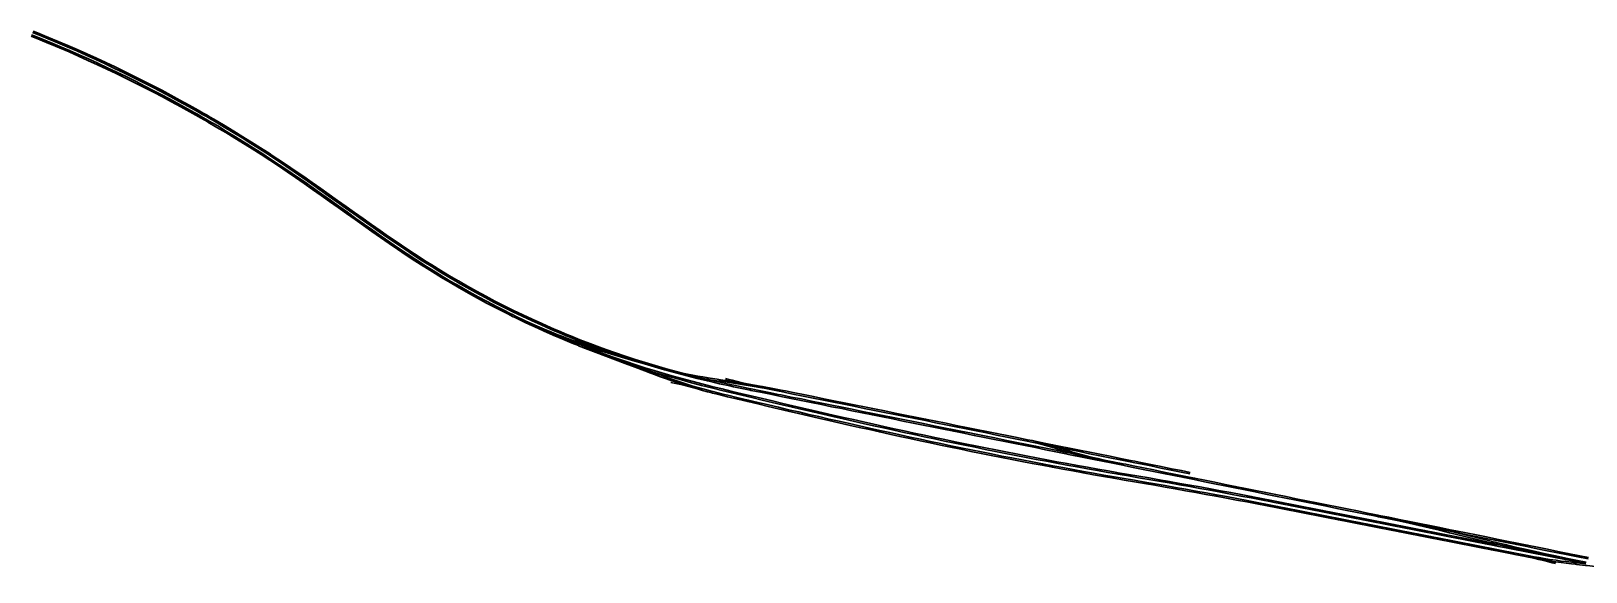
# Model space of a CAD drawing. Header units: feet. Extents: x 2684697 to 2732399, y 1232152 to 1272022.
# Drawn here: x 2688678 to 2690175, y 1254732 to 1255253 of the extents above; entities that cross this region are included whole.
import ezdxf

# ---------------------------------------------------------------- set-up
doc = ezdxf.new("R2010")
doc.units = ezdxf.units.FT
doc.header["$MEASUREMENT"] = 0
for name, color, linetype, lineweight in [('46 E1 (I)', 7, 'Continuous', 0), ('54 E2 (IV)', 7, 'Continuous', 0), ('60 E1 (VI)', 7, 'Continuous', 0), ('Diverse', 7, 'Continuous', 0)]:
    doc.layers.add(name, color=color, linetype=linetype, lineweight=lineweight)

msp = doc.modelspace()

# ---------------------------------------------------------------- linework, layer by layer
at = {"layer": '46 E1 (I)', "color": 5, "lineweight": 30, "flags": 128}
for points in [[(2689404, 1254904.9), (2689411.2, 1254903.4), (2689421, 1254901.4), (2689430.8, 1254899.5), (2689440.6, 1254897.5), (2689450.4, 1254895.5), (2689460.2, 1254893.6), (2689470, 1254891.6), (2689479.8, 1254889.6), (2689489.6, 1254887.6), (2689499.5, 1254885.7), (2689509.3, 1254883.7), (2689519.1, 1254881.7), (2689528.9, 1254879.7), (2689538.7, 1254877.8), (2689548.5, 1254875.8), (2689558.3, 1254873.8), (2689568.1, 1254871.8), (2689577.9, 1254869.9), (2689587.7, 1254867.9), (2689597.5, 1254865.9), (2689607.3, 1254863.9), (2689617.1, 1254862), (2689626.9, 1254860), (2689636.7, 1254858), (2689641.3, 1254857.1)], [(2689404.2, 1254906.3), (2689411.5, 1254904.8), (2689421.3, 1254902.9), (2689431.1, 1254900.9), (2689440.9, 1254898.9), (2689450.7, 1254896.9), (2689460.5, 1254895), (2689470.3, 1254893), (2689480.1, 1254891), (2689489.9, 1254889), (2689499.7, 1254887.1), (2689509.5, 1254885.1), (2689519.3, 1254883.1), (2689529.1, 1254881.1), (2689538.9, 1254879.2), (2689548.7, 1254877.2), (2689558.6, 1254875.2), (2689568.4, 1254873.2), (2689578.2, 1254871.3), (2689588, 1254869.3), (2689597.8, 1254867.3), (2689607.6, 1254865.4), (2689617.4, 1254863.4), (2689627.2, 1254861.4), (2689637, 1254859.4), (2689641.6, 1254858.5)], [(2689641.3, 1254857.1), (2689646.2, 1254856), (2689651, 1254854.9), (2689655.8, 1254853.6), (2689660.6, 1254852.1), (2689663.7, 1254851.1), (2689666.8, 1254850.1)], [(2689641.3, 1254857.1), (2689651.1, 1254855.1), (2689660.9, 1254853.1), (2689667.3, 1254851.9)], [(2689641.6, 1254858.5), (2689646.5, 1254857.4), (2689651.4, 1254856.3), (2689656.2, 1254854.9), (2689661, 1254853.5), (2689664.1, 1254852.5), (2689667.2, 1254851.5)], [(2689641.6, 1254858.5), (2689651.4, 1254856.5), (2689661.2, 1254854.6), (2689667.6, 1254853.3)], [(2689671.1, 1254848.8), (2689667.4, 1254849.9), (2689666.8, 1254850.1)], [(2689667.3, 1254851.9), (2689677.1, 1254849.9), (2689687, 1254847.9), (2689696.8, 1254845.9), (2689706.6, 1254844), (2689716.4, 1254842), (2689726.2, 1254840), (2689736, 1254838), (2689740.2, 1254837.2)], [(2689671.5, 1254850.2), (2689667.8, 1254851.3), (2689667.3, 1254851.5)], [(2689667.6, 1254853.3), (2689677.4, 1254851.3), (2689687.2, 1254849.3), (2689697, 1254847.3), (2689706.8, 1254845.4), (2689716.6, 1254843.4), (2689726.4, 1254841.4), (2689736.3, 1254839.4), (2689740.5, 1254838.6)], [(2689740.5, 1254838.6), (2689746.1, 1254837.5), (2689755.9, 1254835.5), (2689765.7, 1254833.5), (2689775.5, 1254831.5), (2689785.3, 1254829.6), (2689793.6, 1254827.9)], [(2689740.2, 1254837.2), (2689745.8, 1254836.1), (2689755.6, 1254834.1), (2689765.4, 1254832.1), (2689775.2, 1254830.1), (2689785, 1254828.2), (2689793.3, 1254826.5)]]:
    msp.add_lwpolyline(points, dxfattribs=at)
at = {"layer": '54 E2 (IV)', "color": 3, "lineweight": 30}
for p, q in [((2689372, 1254910.9), (2689381.4, 1254909.2)), ((2689372.2, 1254912.3), (2689381.7, 1254910.7))]:
    msp.add_line(p, q, dxfattribs=at)
at = {"layer": '54 E2 (IV)', "color": 3, "lineweight": 30, "flags": 128}
for points in [[(2689281.3, 1254921), (2689283.8, 1254920), (2689288.5, 1254918.3), (2689293.2, 1254916.6), (2689294, 1254916.4)], [(2689281.8, 1254922.3), (2689284.3, 1254921.4), (2689289, 1254919.6), (2689293.7, 1254918), (2689294.4, 1254917.7)], [(2689319.3, 1254908.3), (2689314.5, 1254909.6), (2689309.7, 1254910.9), (2689304.8, 1254912.1), (2689300, 1254913.2), (2689296.8, 1254913.9), (2689293.6, 1254914.6)], [(2689319.7, 1254909.7), (2689314.9, 1254911), (2689310, 1254912.3), (2689305.2, 1254913.5), (2689300.3, 1254914.6), (2689297.1, 1254915.3), (2689293.9, 1254916)], [(2689319.3, 1254908.3), (2689314.5, 1254909.7), (2689309.7, 1254911.2), (2689304.9, 1254912.7), (2689300.2, 1254914.2), (2689297.1, 1254915.3), (2689294, 1254916.4)], [(2689319.7, 1254909.7), (2689314.9, 1254911.1), (2689310.1, 1254912.5), (2689305.4, 1254914.1), (2689300.6, 1254915.6), (2689297.5, 1254916.7), (2689294.4, 1254917.7)], [(2689338.1, 1254916.2), (2689341.2, 1254915.7), (2689345.7, 1254915.1)], [(2689338.3, 1254917.6), (2689341.4, 1254917.1), (2689346, 1254916.5)], [(2689372, 1254910.9), (2689362.1, 1254912.6), (2689352.2, 1254914.1), (2689345.7, 1254915.1)], [(2689372.2, 1254912.3), (2689362.3, 1254914), (2689352.4, 1254915.5), (2689346, 1254916.5)], [(2689372, 1254910.9), (2689367, 1254911.8), (2689362.1, 1254912.8), (2689357.2, 1254913.9), (2689352.3, 1254915.2), (2689349.2, 1254916), (2689346.1, 1254916.8)], [(2689372.2, 1254912.3), (2689367.3, 1254913.2), (2689362.4, 1254914.2), (2689357.5, 1254915.3), (2689352.7, 1254916.6), (2689349.6, 1254917.4), (2689346.4, 1254918.2)], [(2689319.3, 1254908.3), (2689324.1, 1254906.9), (2689328.9, 1254905.6), (2689332.2, 1254904.7)], [(2689319.7, 1254909.7), (2689324.5, 1254908.3), (2689329.3, 1254907), (2689332.6, 1254906.1)], [(2689332.2, 1254904.7), (2689333.8, 1254904.3), (2689338.6, 1254903.1), (2689343.5, 1254901.9), (2689348.4, 1254900.8), (2689358.1, 1254898.4), (2689367.8, 1254896.1), (2689377.6, 1254893.8), (2689387.3, 1254891.5), (2689397, 1254889.2), (2689406.8, 1254886.9), (2689416.5, 1254884.7), (2689426.2, 1254882.4), (2689436, 1254880.2), (2689445.7, 1254877.9), (2689455.5, 1254875.7), (2689465.2, 1254873.5), (2689475, 1254871.3), (2689484.8, 1254869.1), (2689494.5, 1254866.9), (2689504.3, 1254864.8), (2689514, 1254862.6), (2689523.8, 1254860.5), (2689533.6, 1254858.4), (2689543.4, 1254856.3), (2689553.2, 1254854.3), (2689563, 1254852.2), (2689572.8, 1254850.2), (2689582.6, 1254848.2), (2689592.4, 1254846.2), (2689602.2, 1254844.3), (2689612, 1254842.3), (2689621.8, 1254840.4), (2689631.6, 1254838.5), (2689641.4, 1254836.6), (2689651.3, 1254834.8), (2689661.1, 1254832.9), (2689670.9, 1254831.1), (2689680.8, 1254829.3), (2689690.6, 1254827.5), (2689700.5, 1254825.7), (2689710.3, 1254824), (2689720.1, 1254822.3), (2689730, 1254820.6), (2689739.9, 1254818.9), (2689749.7, 1254817.2), (2689759.6, 1254815.5), (2689769.4, 1254813.8), (2689779.3, 1254812.1), (2689789.1, 1254810.3), (2689799, 1254808.6), (2689808.8, 1254806.8), (2689818.6, 1254805), (2689828.5, 1254803.2), (2689838.3, 1254801.3), (2689848.1, 1254799.5), (2689857.9, 1254797.6), (2689867.8, 1254795.7), (2689877.6, 1254793.8), (2689887.4, 1254791.8), (2689897.2, 1254789.9), (2689907, 1254788), (2689916.8, 1254786.1), (2689926.6, 1254784.1), (2689936.4, 1254782.2), (2689946.3, 1254780.3), (2689956.1, 1254778.4), (2689965.9, 1254776.4), (2689975.7, 1254774.5), (2689985.5, 1254772.6), (2689995.3, 1254770.6), (2690005.1, 1254768.7), (2690014.9, 1254766.8), (2690024.8, 1254764.9), (2690034.6, 1254762.9), (2690044.4, 1254761), (2690054.2, 1254759.1), (2690064, 1254757.2), (2690073.8, 1254755.2), (2690083.6, 1254753.3), (2690093.5, 1254751.4), (2690103.3, 1254749.5), (2690107.9, 1254748.5)], [(2689332.6, 1254906.1), (2689334.1, 1254905.7), (2689339, 1254904.5), (2689343.8, 1254903.3), (2689348.7, 1254902.2), (2689358.4, 1254899.8), (2689368.2, 1254897.5), (2689377.9, 1254895.2), (2689387.6, 1254892.9), (2689397.3, 1254890.6), (2689407.1, 1254888.3), (2689416.8, 1254886.1), (2689426.6, 1254883.8), (2689436.3, 1254881.6), (2689446.1, 1254879.3), (2689455.8, 1254877.1), (2689465.6, 1254874.9), (2689475.3, 1254872.7), (2689485.1, 1254870.5), (2689494.8, 1254868.3), (2689504.6, 1254866.2), (2689514.4, 1254864), (2689524.1, 1254861.9), (2689533.9, 1254859.8), (2689543.7, 1254857.7), (2689553.5, 1254855.7), (2689563.3, 1254853.6), (2689573, 1254851.6), (2689582.8, 1254849.6), (2689592.6, 1254847.6), (2689602.5, 1254845.7), (2689612.3, 1254843.7), (2689622.1, 1254841.8), (2689631.9, 1254839.9), (2689641.7, 1254838), (2689651.5, 1254836.2), (2689661.4, 1254834.3), (2689671.2, 1254832.5), (2689681, 1254830.7), (2689690.9, 1254828.9), (2689700.7, 1254827.1), (2689710.5, 1254825.4), (2689720.4, 1254823.7), (2689730.2, 1254822), (2689740.1, 1254820.3), (2689750, 1254818.6), (2689759.8, 1254816.9), (2689769.7, 1254815.2), (2689779.5, 1254813.5), (2689789.4, 1254811.7), (2689799.2, 1254810), (2689809.1, 1254808.2), (2689818.9, 1254806.4), (2689828.7, 1254804.6), (2689838.6, 1254802.7), (2689848.4, 1254800.9), (2689858.2, 1254799), (2689868, 1254797.1), (2689877.8, 1254795.2), (2689887.7, 1254793.2), (2689897.5, 1254791.3), (2689907.3, 1254789.4), (2689917.1, 1254787.5), (2689926.9, 1254785.5), (2689936.7, 1254783.6), (2689946.5, 1254781.7), (2689956.3, 1254779.8), (2689966.2, 1254777.8), (2689976, 1254775.9), (2689985.8, 1254774), (2689995.6, 1254772.1), (2690005.4, 1254770.1), (2690015.2, 1254768.2), (2690025, 1254766.3), (2690034.9, 1254764.3), (2690044.7, 1254762.4), (2690054.5, 1254760.5), (2690064.3, 1254758.6), (2690074.1, 1254756.6), (2690083.9, 1254754.7), (2690093.7, 1254752.8), (2690103.5, 1254750.9), (2690108.3, 1254749.9)], [(2689381.4, 1254909.2), (2689381.8, 1254909.2), (2689391.6, 1254907.3), (2689398.1, 1254906.1)], [(2689381.7, 1254910.7), (2689382, 1254910.6), (2689391.9, 1254908.7), (2689398.3, 1254907.5)], [(2689398.1, 1254906.1), (2689401.4, 1254905.4), (2689404, 1254904.9)], [(2689398.3, 1254907.5), (2689401.7, 1254906.8), (2689404.2, 1254906.3)], [(2690108.3, 1254749.9), (2690113.4, 1254748.9), (2690119.8, 1254747.7)], [(2690107.9, 1254748.5), (2690113.1, 1254747.5), (2690119.4, 1254746.3)], [(2690119.5, 1254746.3), (2690124.4, 1254745.3), (2690129.3, 1254744.4), (2690134.3, 1254743.6), (2690139.2, 1254742.8), (2690142.5, 1254742.3), (2690145.7, 1254741.8)], [(2690119.5, 1254746.3), (2690124.4, 1254745.3), (2690129.3, 1254744.2), (2690134.1, 1254743), (2690138.9, 1254741.8), (2690142.1, 1254740.9), (2690145.3, 1254740.1)], [(2690119.8, 1254747.7), (2690124.7, 1254746.7), (2690129.6, 1254745.6), (2690134.5, 1254744.4), (2690139.3, 1254743.1), (2690142.5, 1254742.3), (2690145.6, 1254741.5)], [(2690119.8, 1254747.7), (2690124.7, 1254746.7), (2690129.6, 1254745.9), (2690134.5, 1254745), (2690139.4, 1254744.2), (2690142.7, 1254743.7), (2690145.9, 1254743.3)], [(2690145.7, 1254741.8), (2690150.7, 1254741.2), (2690155.4, 1254740.6)], [(2690145.9, 1254743.3), (2690150.9, 1254742.6), (2690155.6, 1254742)], [(2690155.4, 1254740.6), (2690155.6, 1254740.5), (2690160.6, 1254740), (2690164.3, 1254739.5)], [(2690155.6, 1254742), (2690155.8, 1254742), (2690160.8, 1254741.4), (2690164.5, 1254741)]]:
    msp.add_lwpolyline(points, dxfattribs=at)
at = {"layer": '60 E1 (VI)', "color": 1, "lineweight": 30}
for p, q in [((2688841, 1255169.2), (2688848, 1255165.3)), ((2688841.6, 1255170.6), (2688848.5, 1255166.6)), ((2689136.7, 1254980.5), (2689142.1, 1254977.8)), ((2689137.2, 1254981.8), (2689142.6, 1254979.2)), ((2689331.3, 1254917.2), (2689338.1, 1254916.2)), ((2689331.6, 1254918.7), (2689338.3, 1254917.6)), ((2690164.7, 1254742.1), (2690174.6, 1254740.2)), ((2690165, 1254743.5), (2690174.8, 1254741.6))]:
    msp.add_line(p, q, dxfattribs=at)
at = {"layer": '60 E1 (VI)', "color": 1, "lineweight": 30, "flags": 128}
for points in [[(2688677.9, 1255247.9), (2688686.7, 1255244.3), (2688695, 1255240.9)], [(2688678.4, 1255249.2), (2688687.3, 1255245.6), (2688695.5, 1255242.2)], [(2688679.3, 1255251.4), (2688685, 1255249.1), (2688688.2, 1255247.8)], [(2688679.8, 1255252.8), (2688685.6, 1255250.4), (2688688.7, 1255249.2)], [(2688688.2, 1255247.8), (2688694.3, 1255245.3), (2688703.5, 1255241.5), (2688712.7, 1255237.5), (2688721.9, 1255233.6), (2688731, 1255229.5), (2688740.1, 1255225.4), (2688749.2, 1255221.2), (2688758.2, 1255216.9), (2688767.2, 1255212.6), (2688776.2, 1255208.2), (2688785.1, 1255203.7), (2688786.5, 1255203)], [(2688688.7, 1255249.2), (2688694.8, 1255246.6), (2688704.1, 1255242.8), (2688713.3, 1255238.9), (2688722.4, 1255234.9), (2688731.6, 1255230.8), (2688740.7, 1255226.7), (2688749.8, 1255222.5), (2688758.8, 1255218.2), (2688767.8, 1255213.9), (2688776.8, 1255209.4), (2688785.8, 1255205), (2688787, 1255204.3)], [(2688695, 1255240.9), (2688696, 1255240.5), (2688705.2, 1255236.6), (2688714.4, 1255232.7), (2688723.5, 1255228.7), (2688732.6, 1255224.6), (2688741.7, 1255220.4), (2688750.8, 1255216.2), (2688759.8, 1255211.9), (2688768.8, 1255207.6), (2688777.8, 1255203.1), (2688786.7, 1255198.6), (2688795.6, 1255194.1), (2688804.4, 1255189.4), (2688813.2, 1255184.7), (2688822, 1255179.9), (2688830.7, 1255175.1), (2688839.4, 1255170.2), (2688841, 1255169.2)], [(2688695.5, 1255242.2), (2688696.5, 1255241.8), (2688705.7, 1255238), (2688714.9, 1255234), (2688724.1, 1255230), (2688733.2, 1255225.9), (2688742.3, 1255221.8), (2688751.4, 1255217.5), (2688760.4, 1255213.2), (2688769.4, 1255208.9), (2688778.4, 1255204.4), (2688787.3, 1255199.9), (2688796.2, 1255195.3), (2688805.1, 1255190.7), (2688813.9, 1255186), (2688822.7, 1255181.2), (2688831.4, 1255176.3), (2688840.2, 1255171.4), (2688841.6, 1255170.6)], [(2688786.5, 1255203), (2688794, 1255199.1), (2688802.9, 1255194.5), (2688811.7, 1255189.8), (2688820.5, 1255185.1), (2688829.3, 1255180.3), (2688838, 1255175.4), (2688842.9, 1255172.5)], [(2688787, 1255204.3), (2688794.7, 1255200.4), (2688803.6, 1255195.8), (2688812.4, 1255191.1), (2688821.2, 1255186.3), (2688830, 1255181.5), (2688838.7, 1255176.6), (2688843.4, 1255173.9)], [(2688842.9, 1255172.5), (2688846.7, 1255170.4), (2688849.9, 1255168.5)], [(2688843.4, 1255173.9), (2688847.4, 1255171.7), (2688850.4, 1255169.9)], [(2688849.9, 1255168.5), (2688855.3, 1255165.4), (2688863.9, 1255160.3), (2688872.5, 1255155.1), (2688881, 1255149.9), (2688889.5, 1255144.6), (2688897.9, 1255139.3), (2688906.3, 1255133.9), (2688909.5, 1255131.7)], [(2688850.4, 1255169.9), (2688856, 1255166.6), (2688864.6, 1255161.5), (2688873.2, 1255156.4), (2688881.7, 1255151.1), (2688890.2, 1255145.8), (2688898.7, 1255140.5), (2688907.1, 1255135.1), (2688910, 1255133.1)], [(2688848, 1255165.3), (2688848.1, 1255165.2), (2688856.7, 1255160.1), (2688865.3, 1255155), (2688873.9, 1255149.8), (2688882.4, 1255144.6), (2688890.8, 1255139.3), (2688899.3, 1255133.9), (2688907.6, 1255128.4), (2688916, 1255122.9), (2688924.3, 1255117.3), (2688932.5, 1255111.7), (2688940.7, 1255106), (2688948.9, 1255100.3), (2688957.1, 1255094.5), (2688965.3, 1255088.7), (2688973.4, 1255082.9), (2688981.5, 1255077.1), (2688989.7, 1255071.3), (2688997.8, 1255065.5), (2689006, 1255059.8), (2689014.2, 1255054.1), (2689022.5, 1255048.4), (2689030.7, 1255042.7), (2689039, 1255037.2), (2689047.4, 1255031.7), (2689055.8, 1255026.3), (2689056.5, 1255025.8)], [(2688848.5, 1255166.6), (2688848.8, 1255166.4), (2688857.5, 1255161.4), (2688866.1, 1255156.2), (2688874.6, 1255151.1), (2688883.1, 1255145.8), (2688891.6, 1255140.5), (2688900, 1255135.1), (2688908.4, 1255129.6), (2688916.8, 1255124.1), (2688925.1, 1255118.5), (2688933.3, 1255112.9), (2688941.6, 1255107.2), (2688949.8, 1255101.5), (2688957.9, 1255095.7), (2688966.1, 1255089.9), (2688974.2, 1255084.1), (2688982.4, 1255078.3), (2688990.5, 1255072.5), (2688998.7, 1255066.7), (2689006.8, 1255061), (2689015, 1255055.2), (2689023.3, 1255049.6), (2689031.5, 1255043.9), (2689039.8, 1255038.4), (2689048.2, 1255032.9), (2689056.6, 1255027.5), (2689057, 1255027.2)], [(2688909.5, 1255131.7), (2688914.6, 1255128.4), (2688923, 1255122.8), (2688931.2, 1255117.2), (2688939.5, 1255111.5), (2688947.7, 1255105.8), (2688955.8, 1255100.1), (2688964, 1255094.3), (2688972.2, 1255088.5), (2688980.3, 1255082.7), (2688988.5, 1255076.9), (2688996.6, 1255071.1), (2689004.8, 1255065.4), (2689013, 1255059.6), (2689021.2, 1255053.9), (2689029.5, 1255048.3), (2689037.8, 1255042.7), (2689046.1, 1255037.2), (2689054.5, 1255031.7), (2689057.7, 1255029.7)], [(2688910, 1255133.1), (2688915.4, 1255129.6), (2688923.8, 1255124), (2688932, 1255118.4), (2688940.3, 1255112.7), (2688948.5, 1255107), (2688956.7, 1255101.2), (2688964.8, 1255095.5), (2688973, 1255089.7), (2688981.1, 1255083.9), (2688989.3, 1255078.1), (2688997.4, 1255072.3), (2689005.6, 1255066.5), (2689013.8, 1255060.8), (2689022, 1255055.1), (2689030.3, 1255049.5), (2689038.6, 1255043.9), (2689046.9, 1255038.4), (2689055.3, 1255033), (2689058.3, 1255031.1)], [(2689056.5, 1255025.8), (2689064.3, 1255020.9), (2689072.8, 1255015.7), (2689081.4, 1255010.6), (2689090.1, 1255005.5), (2689098.8, 1255000.6), (2689107.5, 1254995.7), (2689116.3, 1254991), (2689125.2, 1254986.4), (2689134.1, 1254981.8), (2689136.7, 1254980.5)], [(2689057, 1255027.2), (2689065, 1255022.2), (2689073.6, 1255016.9), (2689082.1, 1255011.8), (2689090.8, 1255006.8), (2689099.5, 1255001.8), (2689108.2, 1254997), (2689117, 1254992.3), (2689125.9, 1254987.6), (2689134.8, 1254983.1), (2689137.2, 1254981.8)], [(2689057.7, 1255029.7), (2689063, 1255026.4), (2689071.5, 1255021.1), (2689080.1, 1255016), (2689088.5, 1255011.1)], [(2689058.3, 1255031.1), (2689063.7, 1255027.6), (2689072.2, 1255022.4), (2689080.8, 1255017.2), (2689089, 1255012.4)], [(2689088.5, 1255011.1), (2689088.7, 1255010.9), (2689097.4, 1255005.9), (2689106.1, 1255001.1), (2689114.9, 1254996.3), (2689123.8, 1254991.6), (2689132.7, 1254987.1), (2689141.6, 1254982.6), (2689150.7, 1254978.3), (2689159.7, 1254974), (2689168.8, 1254969.9), (2689178, 1254965.8), (2689180.2, 1254964.9)], [(2689089, 1255012.4), (2689089.4, 1255012.2), (2689098.1, 1255007.2), (2689106.8, 1255002.3), (2689115.6, 1254997.6), (2689124.4, 1254992.9), (2689133.3, 1254988.4), (2689142.3, 1254983.9), (2689151.3, 1254979.6), (2689160.3, 1254975.3), (2689169.4, 1254971.2), (2689178.5, 1254967.1), (2689180.7, 1254966.2)], [(2689142.1, 1254977.8), (2689143.1, 1254977.4), (2689152.1, 1254973), (2689153, 1254972.6)], [(2689142.6, 1254979.2), (2689143.7, 1254978.6), (2689152.7, 1254974.3), (2689153.6, 1254973.9)], [(2689153.6, 1254973.8), (2689162.7, 1254969.6), (2689171.8, 1254965.5), (2689180.9, 1254961.5), (2689190.1, 1254957.5), (2689199.4, 1254953.7), (2689205.4, 1254951.3)], [(2689153.6, 1254973.8), (2689158.2, 1254971.7), (2689162.7, 1254969.7), (2689167.3, 1254967.7), (2689171.9, 1254965.7), (2689176.5, 1254963.8), (2689181.1, 1254961.9), (2689185.8, 1254960.1), (2689190.4, 1254958.4), (2689195.1, 1254956.6), (2689199.8, 1254955), (2689205.9, 1254952.9)], [(2689153, 1254972.6), (2689157.6, 1254970.4), (2689162.1, 1254968.4), (2689166.7, 1254966.3), (2689171.3, 1254964.4), (2689175.9, 1254962.5), (2689180.6, 1254960.6), (2689185.3, 1254958.8), (2689189.9, 1254957), (2689194.6, 1254955.3), (2689199.4, 1254953.6), (2689205.4, 1254951.6)], [(2689153, 1254972.6), (2689162.1, 1254968.3), (2689171.2, 1254964.2), (2689180.4, 1254960.1), (2689189.6, 1254956.2), (2689198.8, 1254952.4), (2689204.8, 1254950)], [(2689180.2, 1254964.9), (2689187.2, 1254961.9), (2689193.1, 1254959.4)], [(2689180.7, 1254966.2), (2689187.7, 1254963.2), (2689193.6, 1254960.8)], [(2689193.1, 1254959.4), (2689196.4, 1254958), (2689205.7, 1254954.3), (2689215, 1254950.7), (2689224.4, 1254947.2)], [(2689193.6, 1254960.8), (2689197, 1254959.4), (2689206.2, 1254955.7), (2689215.6, 1254952), (2689224.9, 1254948.5)], [(2689204.8, 1254949.9), (2689214.1, 1254946.3), (2689221.8, 1254943.3)], [(2689205.4, 1254951.3), (2689214.7, 1254947.6), (2689222.4, 1254944.7)], [(2689221.9, 1254943.3), (2689231.2, 1254939.8), (2689240.6, 1254936.3), (2689249.9, 1254932.8), (2689259.3, 1254929.2), (2689268.7, 1254925.7), (2689274.5, 1254923.5)], [(2689221.9, 1254943.3), (2689231.2, 1254939.9), (2689240.7, 1254936.5), (2689250.1, 1254933.2), (2689259.6, 1254930.1), (2689269.2, 1254927), (2689275, 1254925.2)], [(2689222.4, 1254944.7), (2689231.7, 1254941.2), (2689241.1, 1254937.8), (2689250.6, 1254934.6), (2689260.1, 1254931.4), (2689269.6, 1254928.4), (2689275.5, 1254926.6)], [(2689222.4, 1254944.7), (2689231.7, 1254941.2), (2689241.1, 1254937.6), (2689250.4, 1254934.1), (2689259.8, 1254930.6), (2689269.2, 1254927.1), (2689275, 1254924.9)], [(2689278, 1254929.4), (2689268.5, 1254932.3), (2689258.9, 1254935.1), (2689249.3, 1254937.9), (2689239.7, 1254940.8), (2689230.1, 1254943.7), (2689223.9, 1254945.6)], [(2689278.5, 1254930.8), (2689268.9, 1254933.6), (2689259.3, 1254936.5), (2689249.7, 1254939.3), (2689240.1, 1254942.2), (2689230.5, 1254945), (2689224.3, 1254946.9)], [(2689278, 1254929.4), (2689268.5, 1254932.3), (2689258.9, 1254935.3), (2689249.4, 1254938.4), (2689239.9, 1254941.6), (2689230.5, 1254945), (2689224.4, 1254947.2)], [(2689278.5, 1254930.8), (2689268.9, 1254933.7), (2689259.4, 1254936.7), (2689249.9, 1254939.8), (2689240.4, 1254943), (2689231, 1254946.3), (2689224.9, 1254948.5)], [(2689278, 1254929.4), (2689287.7, 1254926.6), (2689290.2, 1254925.9)], [(2689278.5, 1254930.8), (2689288.1, 1254928), (2689290.6, 1254927.3)], [(2689274.5, 1254923.5), (2689279.1, 1254921.8), (2689281.3, 1254921)], [(2689275, 1254924.9), (2689279.6, 1254923.1), (2689281.8, 1254922.3)], [(2689275.1, 1254925.2), (2689284.6, 1254922.3), (2689294.3, 1254919.5), (2689303.9, 1254916.9), (2689313.6, 1254914.3), (2689319.7, 1254912.7)], [(2689275.5, 1254926.6), (2689285, 1254923.7), (2689294.6, 1254920.9), (2689304.3, 1254918.2), (2689313.9, 1254915.6), (2689320.1, 1254914)], [(2689290.2, 1254925.9), (2689295, 1254924.6), (2689299.9, 1254923.4), (2689304.7, 1254922.2), (2689309.6, 1254921.1), (2689314.5, 1254920.1), (2689319.5, 1254919.2), (2689324.4, 1254918.4), (2689329.3, 1254917.6), (2689331.3, 1254917.2)], [(2689290.2, 1254925.9), (2689299.8, 1254923.3), (2689309.5, 1254920.8), (2689319.2, 1254918.3), (2689328.9, 1254916), (2689330.9, 1254915.6)], [(2689290.6, 1254927.3), (2689295.4, 1254926), (2689300.2, 1254924.8), (2689305.1, 1254923.6), (2689309.9, 1254922.5), (2689314.8, 1254921.5), (2689319.7, 1254920.6), (2689324.6, 1254919.8), (2689329.6, 1254919), (2689331.6, 1254918.7)], [(2689290.6, 1254927.3), (2689300.2, 1254924.7), (2689309.9, 1254922.2), (2689319.6, 1254919.7), (2689329.3, 1254917.4), (2689331.3, 1254917)], [(2689320.1, 1254914), (2689323.6, 1254913.1), (2689333.3, 1254910.7), (2689343, 1254908.3), (2689352.7, 1254905.9), (2689362.4, 1254903.6), (2689372.2, 1254901.3), (2689381.9, 1254899), (2689391.6, 1254896.7), (2689401.4, 1254894.4), (2689411.1, 1254892.1), (2689419.4, 1254890.2)], [(2689331, 1254915.6), (2689340.7, 1254913.3), (2689350.5, 1254911.2), (2689354.1, 1254910.4)], [(2689331.3, 1254917), (2689341, 1254914.7), (2689350.8, 1254912.6), (2689354.4, 1254911.8)], [(2689319.7, 1254912.7), (2689323.2, 1254911.7), (2689332.9, 1254909.3), (2689342.7, 1254906.9), (2689352.4, 1254904.5), (2689362.1, 1254902.2), (2689371.8, 1254899.9), (2689381.6, 1254897.6), (2689391.3, 1254895.3), (2689401, 1254893), (2689410.8, 1254890.7), (2689419, 1254888.8)], [(2689354.1, 1254910.4), (2689360.3, 1254909.1), (2689370.1, 1254907.1), (2689370.7, 1254906.9)], [(2689354.4, 1254911.8), (2689360.6, 1254910.5), (2689370.4, 1254908.5), (2689371, 1254908.3)], [(2689370.7, 1254906.9), (2689379.9, 1254905.1), (2689389.7, 1254903.1), (2689396.7, 1254901.6)], [(2689371, 1254908.3), (2689380.2, 1254906.5), (2689390, 1254904.5), (2689397.1, 1254903)], [(2689396.7, 1254901.6), (2689399.5, 1254901.1), (2689409.3, 1254899.1), (2689419.1, 1254897.1), (2689428.9, 1254895.2), (2689438.7, 1254893.2), (2689448.5, 1254891.2), (2689458.3, 1254889.3), (2689468.1, 1254887.3), (2689477.9, 1254885.3), (2689487.7, 1254883.3), (2689497.5, 1254881.4), (2689507.3, 1254879.4), (2689517.1, 1254877.4), (2689526.9, 1254875.4), (2689536.7, 1254873.5), (2689546.5, 1254871.5), (2689556.3, 1254869.5), (2689566.1, 1254867.5), (2689575.9, 1254865.6), (2689581.2, 1254864.5)], [(2689397.1, 1254903), (2689399.8, 1254902.5), (2689409.6, 1254900.5), (2689419.4, 1254898.6), (2689429.2, 1254896.6), (2689439, 1254894.6), (2689448.8, 1254892.6), (2689458.6, 1254890.7), (2689468.4, 1254888.7), (2689478.2, 1254886.7), (2689488, 1254884.7), (2689497.8, 1254882.8), (2689507.6, 1254880.8), (2689517.4, 1254878.8), (2689527.2, 1254876.8), (2689537, 1254874.9), (2689546.8, 1254872.9), (2689556.6, 1254870.9), (2689566.4, 1254868.9), (2689576.2, 1254867), (2689581.6, 1254865.9)], [(2689419, 1254888.8), (2689420.5, 1254888.5), (2689430.3, 1254886.2), (2689440, 1254884), (2689449.8, 1254881.7), (2689459.5, 1254879.5), (2689469.3, 1254877.3), (2689479, 1254875.1), (2689488.8, 1254872.9), (2689498.5, 1254870.7), (2689508.3, 1254868.6), (2689518.1, 1254866.5), (2689527.8, 1254864.3), (2689537.6, 1254862.2), (2689547.4, 1254860.2), (2689557.2, 1254858.1), (2689567, 1254856.1), (2689576.8, 1254854.1), (2689586.6, 1254852.1), (2689596.4, 1254850.1), (2689606.2, 1254848.2), (2689616, 1254846.2), (2689625.8, 1254844.3), (2689635.7, 1254842.4), (2689645.5, 1254840.5), (2689655.3, 1254838.7), (2689665.1, 1254836.8), (2689675, 1254835), (2689684.8, 1254833.2), (2689694.7, 1254831.4), (2689704.5, 1254829.7), (2689714.3, 1254827.9), (2689722.7, 1254826.5)], [(2689419.4, 1254890.2), (2689420.8, 1254889.9), (2689430.6, 1254887.6), (2689440.3, 1254885.4), (2689450.1, 1254883.1), (2689459.8, 1254880.9), (2689469.6, 1254878.7), (2689479.3, 1254876.5), (2689489.1, 1254874.3), (2689498.8, 1254872.1), (2689508.6, 1254870), (2689518.4, 1254867.9), (2689528.1, 1254865.7), (2689537.9, 1254863.7), (2689547.7, 1254861.6), (2689557.5, 1254859.5), (2689567.3, 1254857.5), (2689577.1, 1254855.5), (2689586.9, 1254853.5), (2689596.7, 1254851.5), (2689606.5, 1254849.6), (2689616.3, 1254847.6), (2689626.1, 1254845.7), (2689635.9, 1254843.8), (2689645.7, 1254841.9), (2689655.6, 1254840.1), (2689665.4, 1254838.2), (2689675.2, 1254836.4), (2689685.1, 1254834.6), (2689694.9, 1254832.9), (2689704.7, 1254831.1), (2689714.6, 1254829.4), (2689723.1, 1254827.9)], [(2689581.2, 1254864.5), (2689585.7, 1254863.6), (2689595.5, 1254861.6), (2689605.3, 1254859.6), (2689615.1, 1254857.7), (2689625, 1254855.7), (2689634.8, 1254853.7), (2689644.6, 1254851.8), (2689654.4, 1254849.8), (2689664.2, 1254847.8), (2689674, 1254845.8), (2689676.6, 1254845.3)], [(2689581.6, 1254865.9), (2689586, 1254865), (2689595.8, 1254863), (2689605.6, 1254861.1), (2689615.4, 1254859.1), (2689625.2, 1254857.1), (2689635, 1254855.1), (2689644.8, 1254853.2), (2689654.6, 1254851.2), (2689664.4, 1254849.2), (2689674.2, 1254847.2), (2689676.9, 1254846.7)], [(2689677, 1254847), (2689672.2, 1254848.4), (2689671.1, 1254848.8)], [(2689677.4, 1254848.4), (2689672.6, 1254849.8), (2689671.5, 1254850.2)], [(2689709.2, 1254838.7), (2689699.4, 1254840.7), (2689689.6, 1254842.7), (2689679.8, 1254844.6), (2689676.6, 1254845.3)], [(2689709.5, 1254840.1), (2689699.7, 1254842.1), (2689689.9, 1254844.1), (2689680.1, 1254846.1), (2689676.9, 1254846.7)], [(2689709.2, 1254838.7), (2689704.3, 1254839.8), (2689699.5, 1254840.9), (2689694.6, 1254842.1), (2689689.7, 1254843.3), (2689684.9, 1254844.7), (2689680.1, 1254846.1), (2689677, 1254847)], [(2689709.5, 1254840.1), (2689704.6, 1254841.2), (2689699.8, 1254842.3), (2689694.9, 1254843.4), (2689690.1, 1254844.7), (2689685.3, 1254846.1), (2689680.5, 1254847.5), (2689677.4, 1254848.4)], [(2689709.2, 1254838.7), (2689719.1, 1254836.8), (2689728.9, 1254834.8), (2689731.5, 1254834.3)], [(2689709.5, 1254840.1), (2689719.3, 1254838.2), (2689729.1, 1254836.2), (2689731.7, 1254835.7)], [(2689722.7, 1254826.5), (2689724.2, 1254826.2), (2689734.1, 1254824.5), (2689743.9, 1254822.8), (2689753.8, 1254821.2), (2689763.6, 1254819.5), (2689773.5, 1254817.8), (2689783.3, 1254816), (2689793.2, 1254814.3), (2689803, 1254812.5), (2689812.8, 1254810.7), (2689822.7, 1254808.9), (2689832.5, 1254807.1), (2689842.3, 1254805.2), (2689852.2, 1254803.4), (2689862, 1254801.5), (2689871.8, 1254799.6), (2689873.3, 1254799.3)], [(2689723.1, 1254827.9), (2689724.4, 1254827.6), (2689734.3, 1254825.9), (2689744.2, 1254824.3), (2689754, 1254822.6), (2689763.9, 1254820.9), (2689773.7, 1254819.2), (2689783.6, 1254817.4), (2689793.4, 1254815.7), (2689803.3, 1254813.9), (2689813.1, 1254812.1), (2689822.9, 1254810.3), (2689832.8, 1254808.5), (2689842.6, 1254806.6), (2689852.4, 1254804.8), (2689862.2, 1254802.9), (2689872.1, 1254801), (2689873.7, 1254800.7)], [(2689731.5, 1254834.3), (2689738.7, 1254832.8), (2689748.5, 1254830.8), (2689758.3, 1254828.9), (2689768.1, 1254826.9), (2689777.9, 1254824.9), (2689787.7, 1254822.9), (2689797.5, 1254821), (2689807.3, 1254819), (2689817.1, 1254817), (2689826.9, 1254815), (2689836.7, 1254813.1), (2689846.5, 1254811.1), (2689856.3, 1254809.1), (2689866.1, 1254807.1), (2689875.9, 1254805.2), (2689885.7, 1254803.2), (2689895.5, 1254801.2), (2689905.3, 1254799.2), (2689915.1, 1254797.3), (2689924.9, 1254795.3), (2689934.7, 1254793.3), (2689944.5, 1254791.4), (2689954.3, 1254789.4), (2689964.1, 1254787.4), (2689967.7, 1254786.7)], [(2689731.7, 1254835.7), (2689738.9, 1254834.2), (2689748.7, 1254832.2), (2689758.5, 1254830.3), (2689768.4, 1254828.3), (2689778.2, 1254826.3), (2689788, 1254824.3), (2689797.8, 1254822.4), (2689807.6, 1254820.4), (2689817.4, 1254818.4), (2689827.2, 1254816.4), (2689837, 1254814.5), (2689846.8, 1254812.5), (2689856.6, 1254810.5), (2689866.4, 1254808.5), (2689876.2, 1254806.6), (2689886, 1254804.6), (2689895.8, 1254802.6), (2689905.6, 1254800.7), (2689915.4, 1254798.7), (2689925.2, 1254796.7), (2689935, 1254794.7), (2689944.8, 1254792.8), (2689954.6, 1254790.8), (2689964.4, 1254788.8), (2689968, 1254788.1)], [(2689873.3, 1254799.3), (2689881.6, 1254797.7), (2689891.4, 1254795.7), (2689901.2, 1254793.8), (2689911, 1254791.9), (2689920.9, 1254790), (2689930.7, 1254788), (2689940.5, 1254786.1), (2689950.3, 1254784.2), (2689960.1, 1254782.2), (2689969.9, 1254780.3), (2689979.7, 1254778.4), (2689989.5, 1254776.5), (2689999.4, 1254774.5), (2690009.2, 1254772.6), (2690019, 1254770.7), (2690028.8, 1254768.8), (2690038.6, 1254766.8), (2690045, 1254765.6)], [(2689873.7, 1254800.7), (2689881.9, 1254799.1), (2689891.7, 1254797.1), (2689901.5, 1254795.2), (2689911.3, 1254793.3), (2689921.1, 1254791.4), (2689930.9, 1254789.4), (2689940.8, 1254787.5), (2689950.6, 1254785.6), (2689960.4, 1254783.7), (2689970.2, 1254781.7), (2689980, 1254779.8), (2689989.8, 1254777.9), (2689999.6, 1254775.9), (2690009.4, 1254774), (2690019.3, 1254772.1), (2690029.1, 1254770.2), (2690038.9, 1254768.2), (2690045.4, 1254767)], [(2689967.7, 1254786.7), (2689973.9, 1254785.4), (2689975, 1254785.2)], [(2689968, 1254788.1), (2689974.2, 1254786.8), (2689975.2, 1254786.6)], [(2689975, 1254785.2), (2689984.7, 1254783.2), (2689994.5, 1254781.2), (2690004.3, 1254779), (2690014, 1254776.8), (2690023.8, 1254774.6), (2690033.5, 1254772.3), (2690043.2, 1254769.9), (2690048.8, 1254768.6)], [(2689975, 1254785.2), (2689984.8, 1254783.3), (2689994.6, 1254781.3), (2690004.4, 1254779.3), (2690014.2, 1254777.3), (2690024, 1254775.4), (2690033.8, 1254773.4), (2690043.6, 1254771.4), (2690049.2, 1254770.3)], [(2689975.2, 1254786.6), (2689985, 1254784.7), (2689994.8, 1254782.7), (2690004.6, 1254780.7), (2690014.5, 1254778.7), (2690024.3, 1254776.8), (2690034.1, 1254774.8), (2690043.9, 1254772.8), (2690049.5, 1254771.7)], [(2689975.2, 1254786.6), (2689985, 1254784.6), (2689994.8, 1254782.6), (2690004.6, 1254780.4), (2690014.4, 1254778.2), (2690024.1, 1254776), (2690033.8, 1254773.7), (2690043.6, 1254771.3), (2690049.1, 1254770)], [(2690045, 1254765.6), (2690048.4, 1254764.9), (2690058.2, 1254763), (2690068, 1254761.1), (2690077.9, 1254759.1), (2690087.7, 1254757.2), (2690090.3, 1254756.7)], [(2690045.4, 1254767), (2690048.7, 1254766.3), (2690058.5, 1254764.4), (2690068.3, 1254762.5), (2690078.1, 1254760.5), (2690087.9, 1254758.6), (2690090.7, 1254758.1)], [(2690049.2, 1254770.3), (2690059, 1254768.3), (2690068.8, 1254766.3), (2690078.6, 1254764.4), (2690088.4, 1254762.4), (2690098.2, 1254760.4), (2690108, 1254758.4), (2690117.8, 1254756.5), (2690127.6, 1254754.5), (2690137.4, 1254752.5), (2690147.3, 1254750.5), (2690157.1, 1254748.6), (2690166.9, 1254746.6), (2690176.7, 1254744.6)], [(2690049.5, 1254771.7), (2690059.3, 1254769.7), (2690069.1, 1254767.7), (2690078.9, 1254765.8), (2690088.7, 1254763.8), (2690098.5, 1254761.8), (2690108.3, 1254759.8), (2690118.1, 1254757.9), (2690127.9, 1254755.9), (2690137.7, 1254753.9), (2690147.5, 1254751.9), (2690157.3, 1254750), (2690167.1, 1254748), (2690176.9, 1254746)], [(2690164.7, 1254742.1), (2690154.9, 1254744), (2690145.1, 1254745.9), (2690135.3, 1254747.9), (2690125.5, 1254749.8), (2690115.7, 1254751.7), (2690105.9, 1254753.6), (2690096.1, 1254755.6), (2690090.4, 1254756.7)], [(2690165, 1254743.5), (2690155.2, 1254745.4), (2690145.4, 1254747.3), (2690135.6, 1254749.3), (2690125.8, 1254751.2), (2690116, 1254753.1), (2690106.1, 1254755), (2690096.3, 1254757), (2690090.7, 1254758.1)], [(2690164.7, 1254742.1), (2690154.9, 1254744), (2690145.1, 1254746.1), (2690135.3, 1254748.1), (2690125.6, 1254750.3), (2690115.8, 1254752.5), (2690106.1, 1254754.7), (2690096.3, 1254757.1), (2690090.8, 1254758.4)], [(2690165, 1254743.5), (2690155.2, 1254745.4), (2690145.4, 1254747.5), (2690135.6, 1254749.5), (2690125.9, 1254751.7), (2690116.1, 1254753.9), (2690106.4, 1254756.1), (2690096.7, 1254758.4), (2690091.1, 1254759.8)], [(2690164.3, 1254739.5), (2690165.6, 1254739.4), (2690174.3, 1254738.4)], [(2690164.5, 1254741), (2690165.7, 1254740.8), (2690174.5, 1254739.9)], [(2690215.4, 1254732.1), (2690210.5, 1254733.1), (2690205.6, 1254734), (2690200.6, 1254734.8), (2690195.7, 1254735.6), (2690190.8, 1254736.3), (2690185.8, 1254737), (2690180.9, 1254737.7), (2690175.9, 1254738.3), (2690174.4, 1254738.4)]]:
    msp.add_lwpolyline(points, dxfattribs=at)
at = {"layer": 'Diverse', "color": 6, "linetype": 'Continuous', "lineweight": 30}
for p, q in [((2689205.4, 1254951.6), (2689223.9, 1254945.6)), ((2689205.9, 1254952.9), (2689224.3, 1254946.9))]:
    msp.add_line(p, q, dxfattribs=at)
at = {"layer": 'Diverse', "color": 6, "lineweight": 30}
for p, q in [((2690048.8, 1254768.6), (2690083.2, 1254760.2)), ((2690049.1, 1254770), (2690083.5, 1254761.6))]:
    msp.add_line(p, q, dxfattribs=at)
for centre in [(2690461.5, 1256314.8), (2690461.8, 1256316.2)]:
    msp.add_arc(centre, 1600, 256.3255, 256.6035, dxfattribs=at)

doc.saveas('drawing.dxf')
